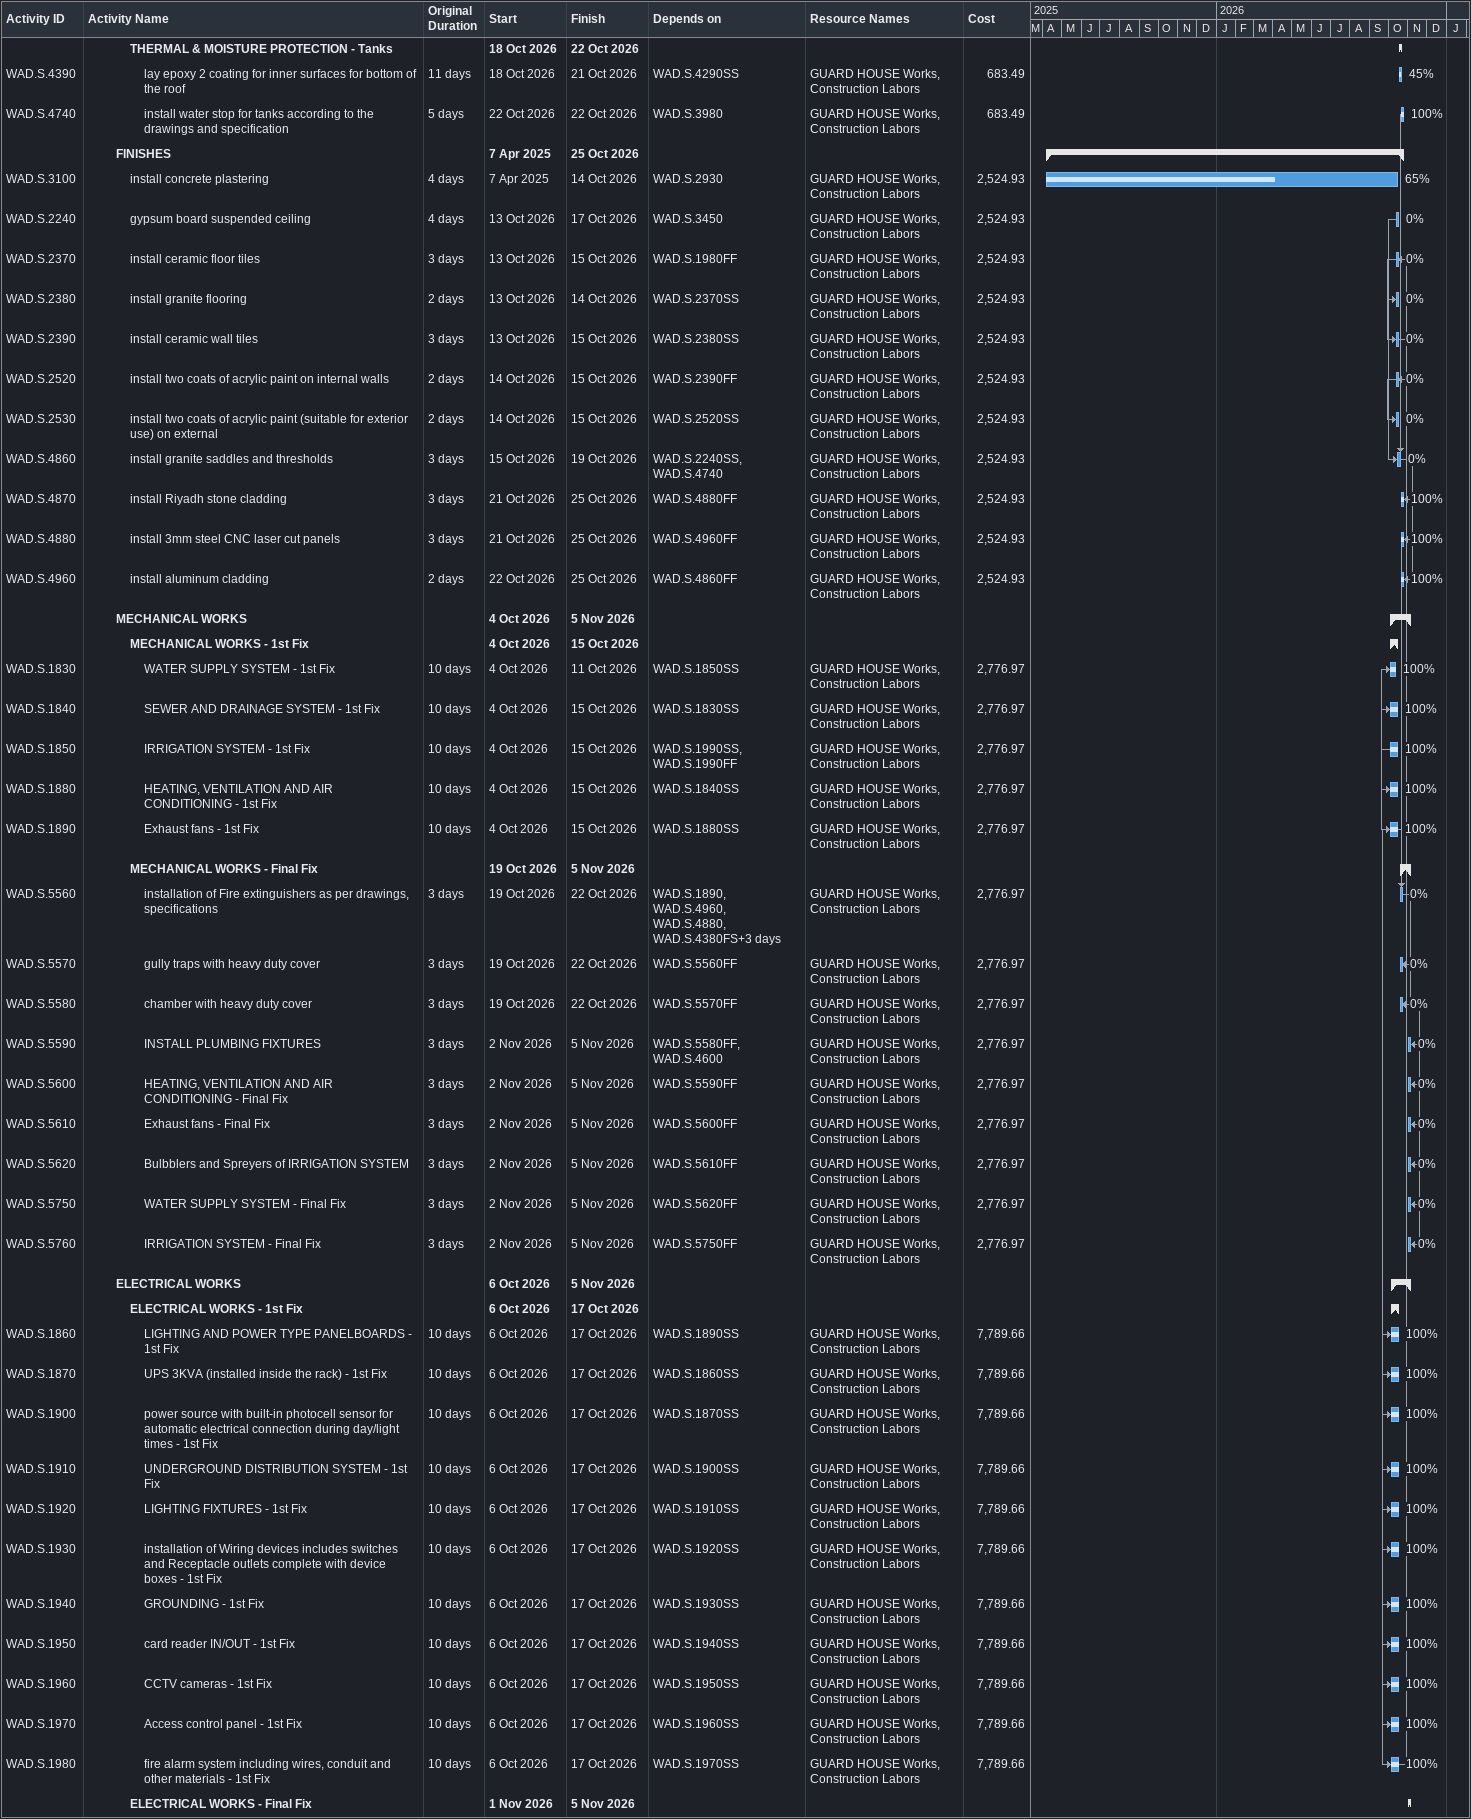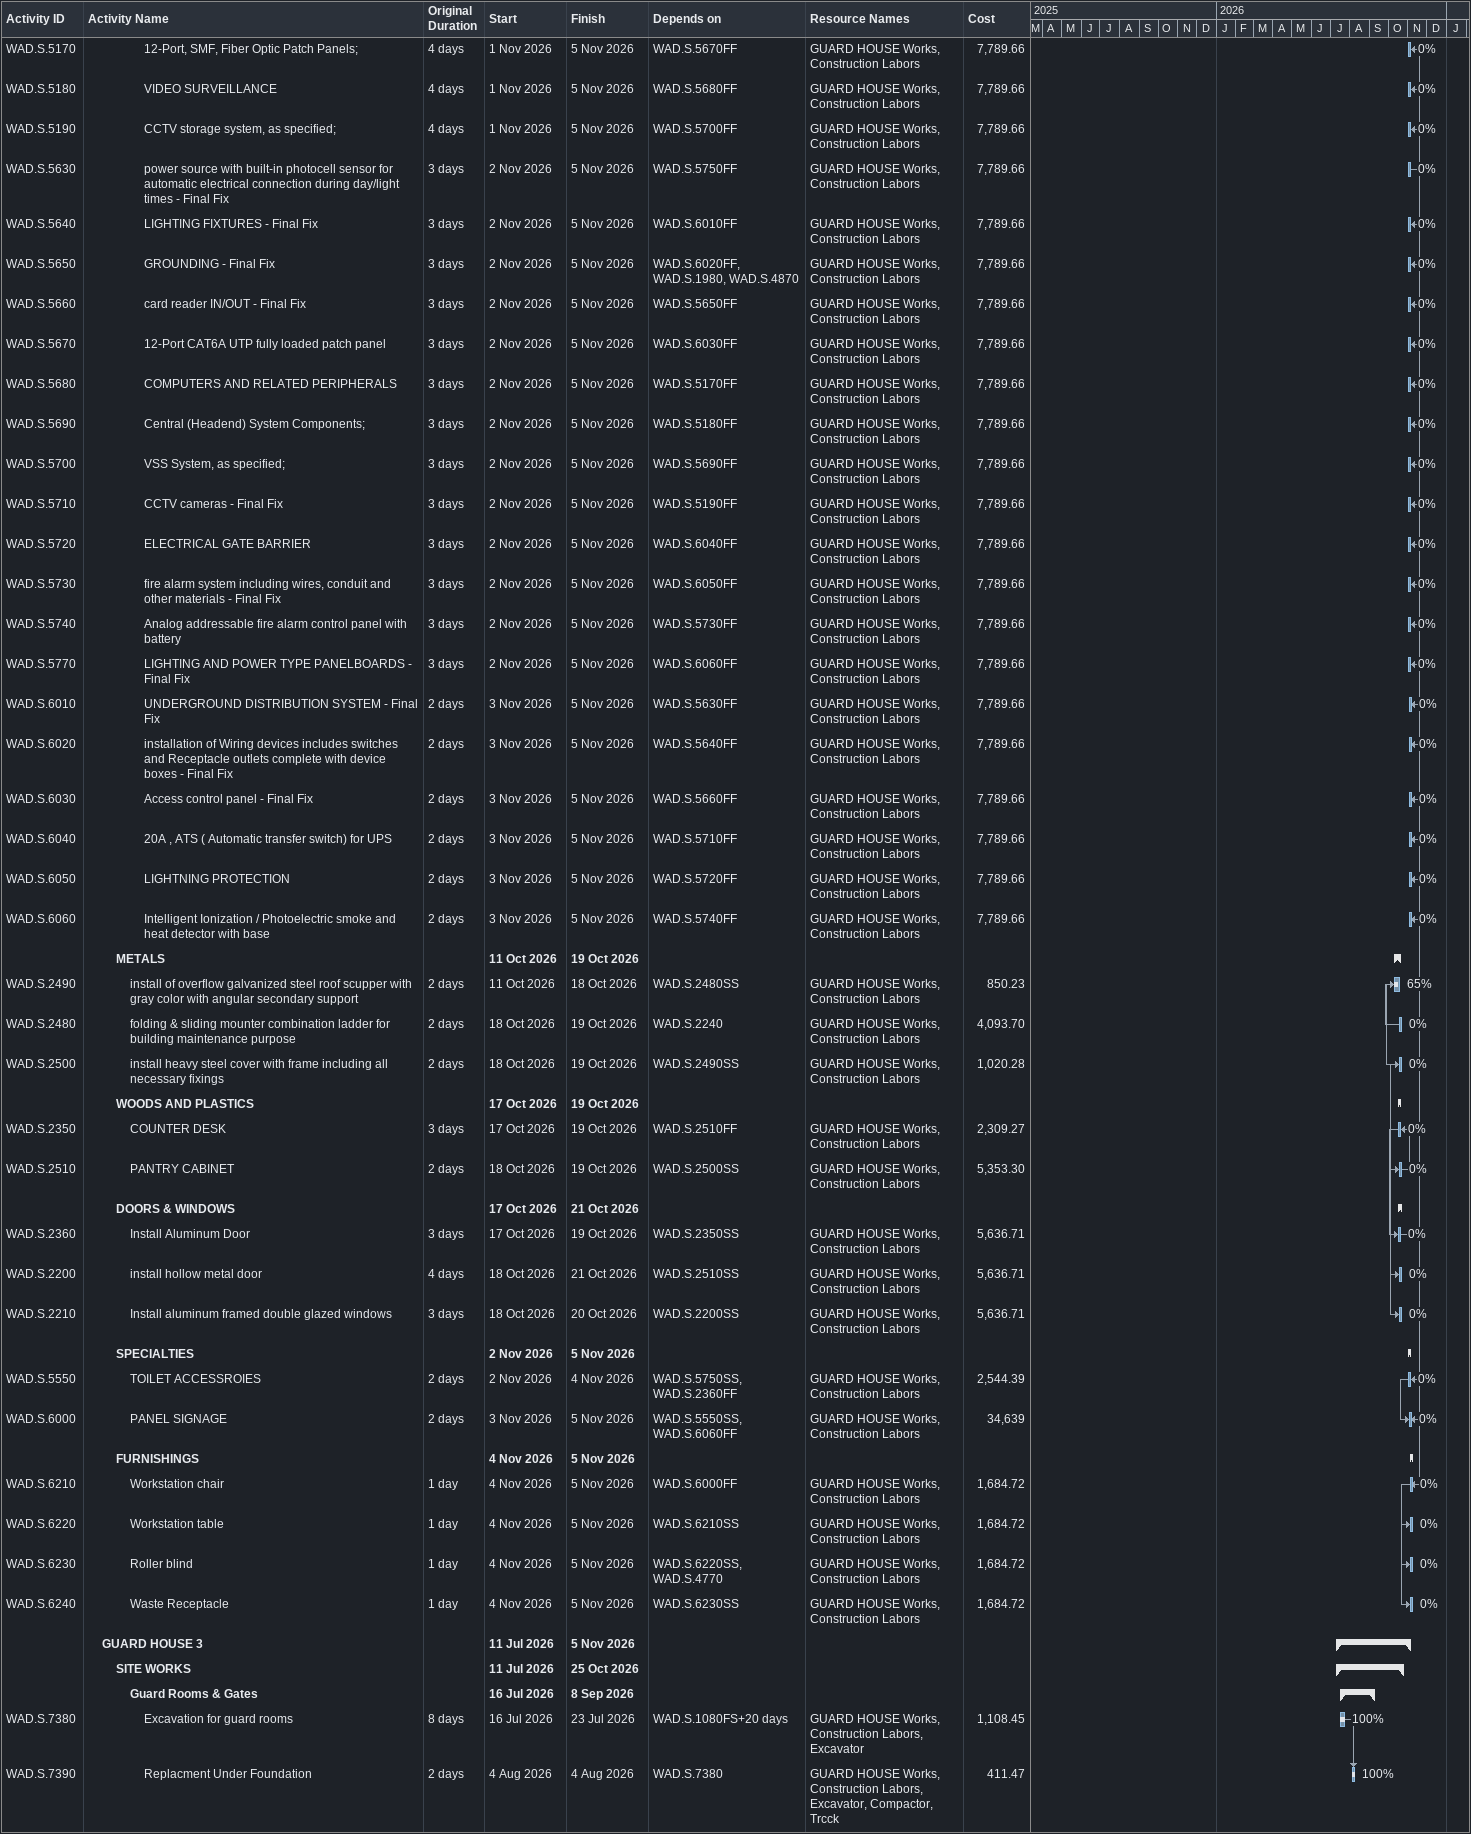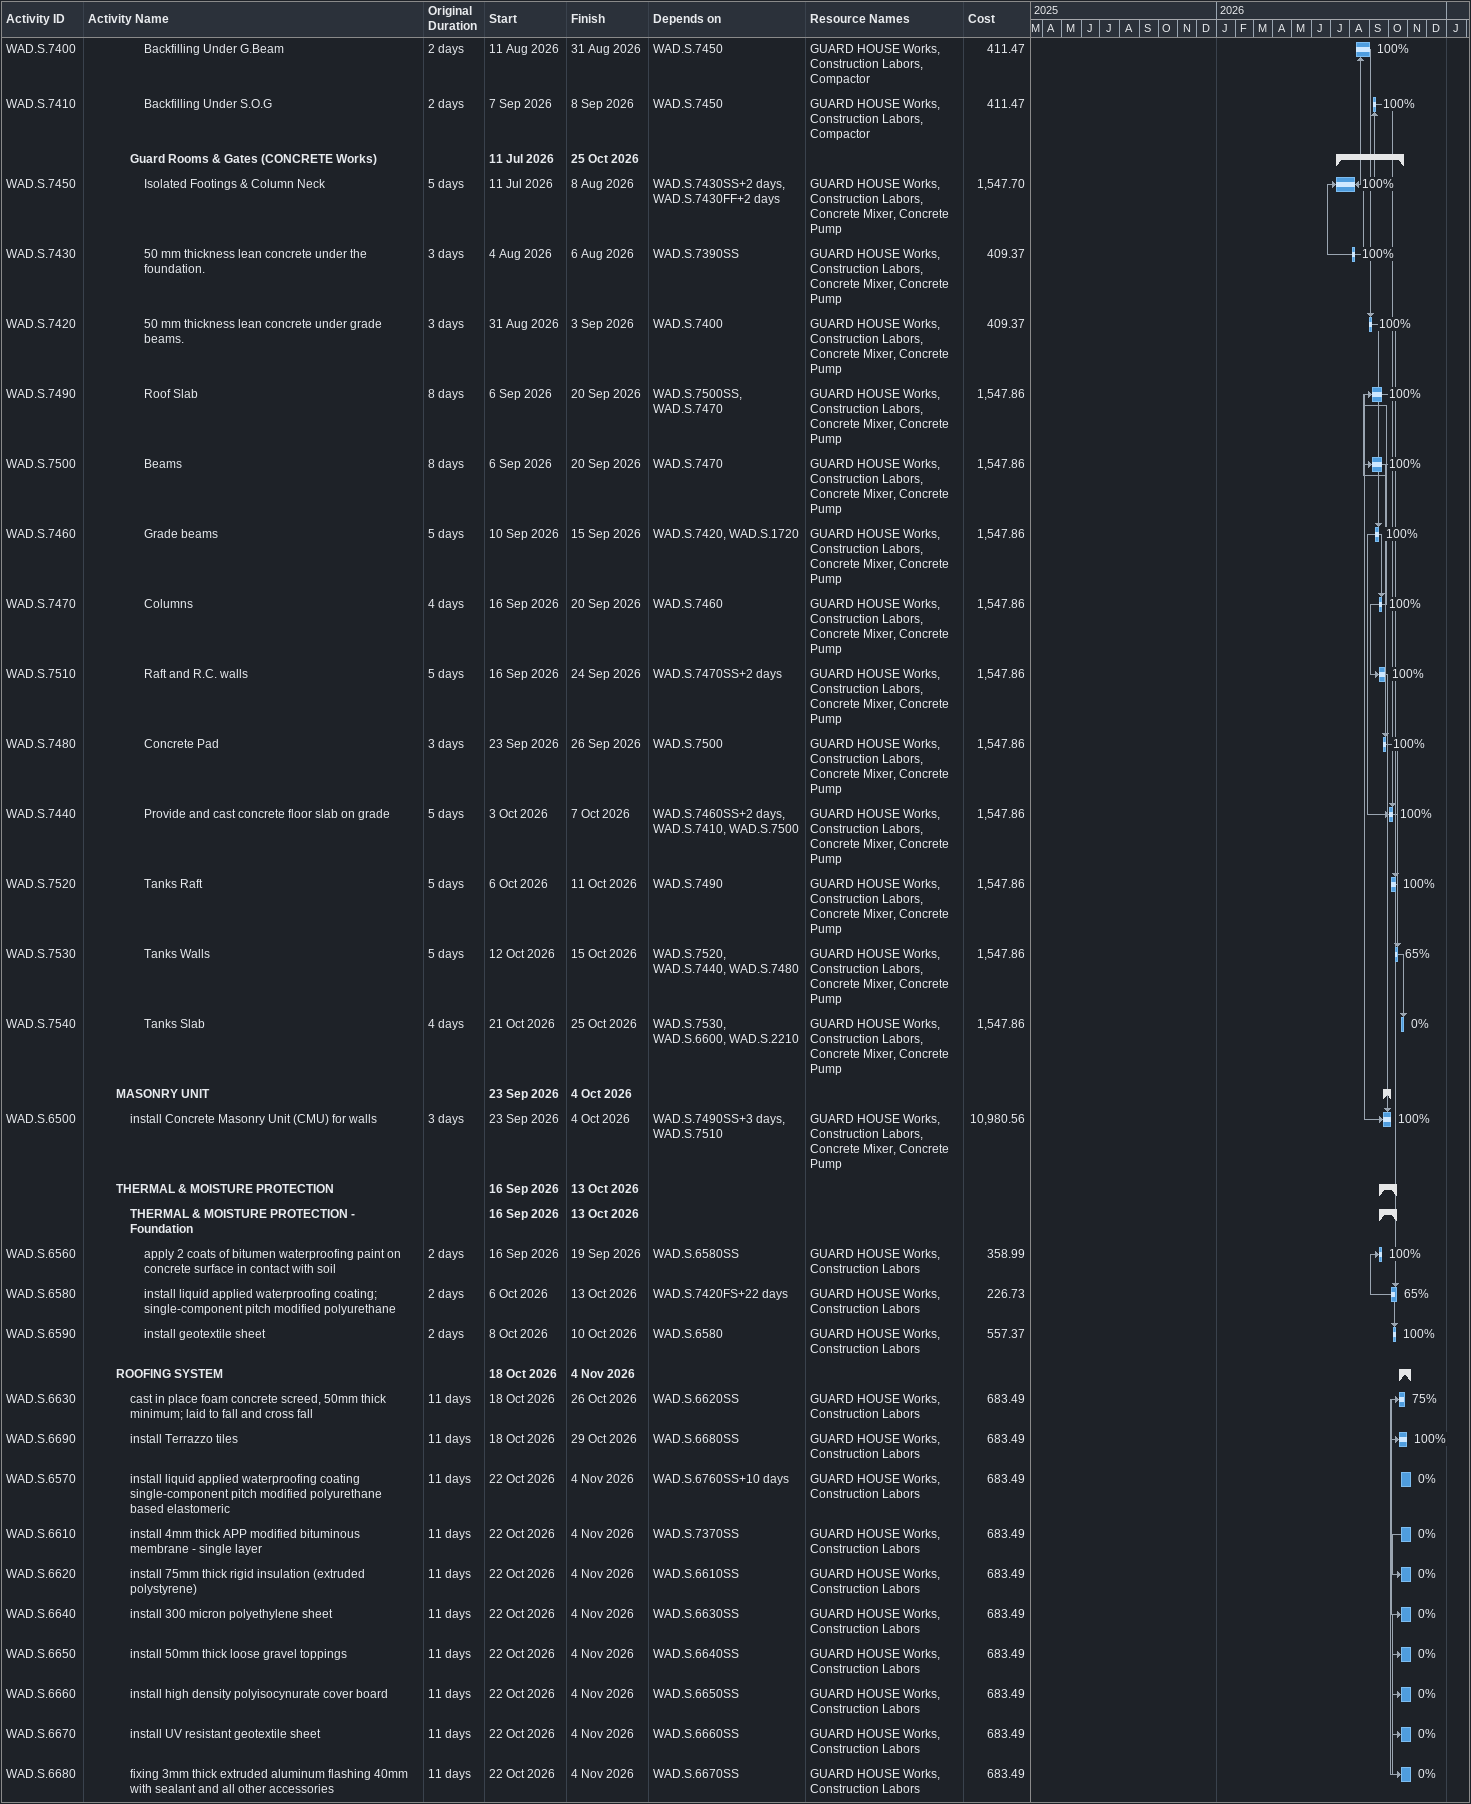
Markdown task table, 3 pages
| ID | Level | Task | Original duration | Start | Finish | Predecessors | Resources | % complete | Cost |
|---|---|---|---|---|---|---|---|---|---|
|  | 4 | **THERMAL & MOISTURE PROTECTION - Tanks** |  | 2026-10-18 | 2026-10-22 |  |  |  |  |
| WAD.S.4390 | 5 | lay epoxy 2 coating for inner surfaces for bottom of the roof | 11d | 2026-10-18 | 2026-10-21 | WAD.S.4290SS | GUARD HOUSE Works, Construction Labors | 45 | 683.49 |
| WAD.S.4740 | 5 | install water stop for tanks according to the drawings and specification | 5d | 2026-10-22 | 2026-10-22 | WAD.S.3980 | GUARD HOUSE Works, Construction Labors | 100 | 683.49 |
|  | 3 | **FINISHES** |  | 2025-04-07 | 2026-10-25 |  |  |  |  |
| WAD.S.3100 | 4 | install concrete plastering | 4d | 2025-04-07 | 2026-10-14 | WAD.S.2930 | GUARD HOUSE Works, Construction Labors | 65 | 2524.93 |
| WAD.S.2240 | 4 | gypsum board suspended ceiling | 4d | 2026-10-13 | 2026-10-17 | WAD.S.3450 | GUARD HOUSE Works, Construction Labors | 0 | 2524.93 |
| WAD.S.2370 | 4 | install ceramic floor tiles | 3d | 2026-10-13 | 2026-10-15 | WAD.S.1980FF | GUARD HOUSE Works, Construction Labors | 0 | 2524.93 |
| WAD.S.2380 | 4 | install granite flooring | 2d | 2026-10-13 | 2026-10-14 | WAD.S.2370SS | GUARD HOUSE Works, Construction Labors | 0 | 2524.93 |
| WAD.S.2390 | 4 | install ceramic wall tiles | 3d | 2026-10-13 | 2026-10-15 | WAD.S.2380SS | GUARD HOUSE Works, Construction Labors | 0 | 2524.93 |
| WAD.S.2520 | 4 | install two coats of acrylic paint on internal walls | 2d | 2026-10-14 | 2026-10-15 | WAD.S.2390FF | GUARD HOUSE Works, Construction Labors | 0 | 2524.93 |
| WAD.S.2530 | 4 | install two coats of acrylic paint (suitable for exterior use) on external | 2d | 2026-10-14 | 2026-10-15 | WAD.S.2520SS | GUARD HOUSE Works, Construction Labors | 0 | 2524.93 |
| WAD.S.4860 | 4 | install granite saddles and thresholds | 3d | 2026-10-15 | 2026-10-19 | WAD.S.2240SS, WAD.S.4740 | GUARD HOUSE Works, Construction Labors | 0 | 2524.93 |
| WAD.S.4870 | 4 | install Riyadh stone cladding | 3d | 2026-10-21 | 2026-10-25 | WAD.S.4880FF | GUARD HOUSE Works, Construction Labors | 100 | 2524.93 |
| WAD.S.4880 | 4 | install 3mm steel CNC laser cut panels | 3d | 2026-10-21 | 2026-10-25 | WAD.S.4960FF | GUARD HOUSE Works, Construction Labors | 100 | 2524.93 |
| WAD.S.4960 | 4 | install aluminum cladding | 2d | 2026-10-22 | 2026-10-25 | WAD.S.4860FF | GUARD HOUSE Works, Construction Labors | 100 | 2524.93 |
|  | 3 | **MECHANICAL WORKS** |  | 2026-10-04 | 2026-11-05 |  |  |  |  |
|  | 4 | **MECHANICAL WORKS - 1st Fix** |  | 2026-10-04 | 2026-10-15 |  |  |  |  |
| WAD.S.1830 | 5 | WATER SUPPLY SYSTEM - 1st Fix | 10d | 2026-10-04 | 2026-10-11 | WAD.S.1850SS | GUARD HOUSE Works, Construction Labors | 100 | 2776.97 |
| WAD.S.1840 | 5 | SEWER AND DRAINAGE SYSTEM - 1st Fix | 10d | 2026-10-04 | 2026-10-15 | WAD.S.1830SS | GUARD HOUSE Works, Construction Labors | 100 | 2776.97 |
| WAD.S.1850 | 5 | IRRIGATION SYSTEM - 1st Fix | 10d | 2026-10-04 | 2026-10-15 | WAD.S.1990SS, WAD.S.1990FF | GUARD HOUSE Works, Construction Labors | 100 | 2776.97 |
| WAD.S.1880 | 5 | HEATING, VENTILATION AND AIR CONDITIONING - 1st Fix | 10d | 2026-10-04 | 2026-10-15 | WAD.S.1840SS | GUARD HOUSE Works, Construction Labors | 100 | 2776.97 |
| WAD.S.1890 | 5 | Exhaust fans - 1st Fix | 10d | 2026-10-04 | 2026-10-15 | WAD.S.1880SS | GUARD HOUSE Works, Construction Labors | 100 | 2776.97 |
|  | 4 | **MECHANICAL WORKS - Final Fix** |  | 2026-10-19 | 2026-11-05 |  |  |  |  |
| WAD.S.5560 | 5 | installation of Fire extinguishers as per drawings, specifications | 3d | 2026-10-19 | 2026-10-22 | WAD.S.1890, WAD.S.4960, WAD.S.4880, WAD.S.4380FS+3d | GUARD HOUSE Works, Construction Labors | 0 | 2776.97 |
| WAD.S.5570 | 5 | gully traps with heavy duty cover | 3d | 2026-10-19 | 2026-10-22 | WAD.S.5560FF | GUARD HOUSE Works, Construction Labors | 0 | 2776.97 |
| WAD.S.5580 | 5 | chamber with heavy duty cover | 3d | 2026-10-19 | 2026-10-22 | WAD.S.5570FF | GUARD HOUSE Works, Construction Labors | 0 | 2776.97 |
| WAD.S.5590 | 5 | INSTALL PLUMBING FIXTURES | 3d | 2026-11-02 | 2026-11-05 | WAD.S.5580FF, WAD.S.4600 | GUARD HOUSE Works, Construction Labors | 0 | 2776.97 |
| WAD.S.5600 | 5 | HEATING, VENTILATION AND AIR CONDITIONING - Final Fix | 3d | 2026-11-02 | 2026-11-05 | WAD.S.5590FF | GUARD HOUSE Works, Construction Labors | 0 | 2776.97 |
| WAD.S.5610 | 5 | Exhaust fans - Final Fix | 3d | 2026-11-02 | 2026-11-05 | WAD.S.5600FF | GUARD HOUSE Works, Construction Labors | 0 | 2776.97 |
| WAD.S.5620 | 5 | Bulbblers and Spreyers of IRRIGATION SYSTEM | 3d | 2026-11-02 | 2026-11-05 | WAD.S.5610FF | GUARD HOUSE Works, Construction Labors | 0 | 2776.97 |
| WAD.S.5750 | 5 | WATER SUPPLY SYSTEM - Final Fix | 3d | 2026-11-02 | 2026-11-05 | WAD.S.5620FF | GUARD HOUSE Works, Construction Labors | 0 | 2776.97 |
| WAD.S.5760 | 5 | IRRIGATION SYSTEM - Final Fix | 3d | 2026-11-02 | 2026-11-05 | WAD.S.5750FF | GUARD HOUSE Works, Construction Labors | 0 | 2776.97 |
|  | 3 | **ELECTRICAL WORKS** |  | 2026-10-06 | 2026-11-05 |  |  |  |  |
|  | 4 | **ELECTRICAL WORKS - 1st Fix** |  | 2026-10-06 | 2026-10-17 |  |  |  |  |
| WAD.S.1860 | 5 | LIGHTING AND POWER TYPE PANELBOARDS - 1st Fix | 10d | 2026-10-06 | 2026-10-17 | WAD.S.1890SS | GUARD HOUSE Works, Construction Labors | 100 | 7789.66 |
| WAD.S.1870 | 5 | UPS 3KVA (installed inside the rack) - 1st Fix | 10d | 2026-10-06 | 2026-10-17 | WAD.S.1860SS | GUARD HOUSE Works, Construction Labors | 100 | 7789.66 |
| WAD.S.1900 | 5 | power source with built-in photocell sensor for automatic electrical connection during day/light times - 1st Fix | 10d | 2026-10-06 | 2026-10-17 | WAD.S.1870SS | GUARD HOUSE Works, Construction Labors | 100 | 7789.66 |
| WAD.S.1910 | 5 | UNDERGROUND DISTRIBUTION SYSTEM - 1st Fix | 10d | 2026-10-06 | 2026-10-17 | WAD.S.1900SS | GUARD HOUSE Works, Construction Labors | 100 | 7789.66 |
| WAD.S.1920 | 5 | LIGHTING FIXTURES - 1st Fix | 10d | 2026-10-06 | 2026-10-17 | WAD.S.1910SS | GUARD HOUSE Works, Construction Labors | 100 | 7789.66 |
| WAD.S.1930 | 5 | installation of Wiring devices includes switches and Receptacle outlets complete with device boxes - 1st Fix | 10d | 2026-10-06 | 2026-10-17 | WAD.S.1920SS | GUARD HOUSE Works, Construction Labors | 100 | 7789.66 |
| WAD.S.1940 | 5 | GROUNDING - 1st Fix | 10d | 2026-10-06 | 2026-10-17 | WAD.S.1930SS | GUARD HOUSE Works, Construction Labors | 100 | 7789.66 |
| WAD.S.1950 | 5 | card reader IN/OUT - 1st Fix | 10d | 2026-10-06 | 2026-10-17 | WAD.S.1940SS | GUARD HOUSE Works, Construction Labors | 100 | 7789.66 |
| WAD.S.1960 | 5 | CCTV cameras - 1st Fix | 10d | 2026-10-06 | 2026-10-17 | WAD.S.1950SS | GUARD HOUSE Works, Construction Labors | 100 | 7789.66 |
| WAD.S.1970 | 5 | Access control panel - 1st Fix | 10d | 2026-10-06 | 2026-10-17 | WAD.S.1960SS | GUARD HOUSE Works, Construction Labors | 100 | 7789.66 |
| WAD.S.1980 | 5 | fire alarm system including wires, conduit and other materials - 1st Fix | 10d | 2026-10-06 | 2026-10-17 | WAD.S.1970SS | GUARD HOUSE Works, Construction Labors | 100 | 7789.66 |
|  | 4 | **ELECTRICAL WORKS - Final Fix** |  | 2026-11-01 | 2026-11-05 |  |  |  |  |
| WAD.S.5170 | 5 | 12-Port, SMF, Fiber Optic Patch Panels; | 4d | 2026-11-01 | 2026-11-05 | WAD.S.5670FF | GUARD HOUSE Works, Construction Labors | 0 | 7789.66 |
| WAD.S.5180 | 5 | VIDEO SURVEILLANCE | 4d | 2026-11-01 | 2026-11-05 | WAD.S.5680FF | GUARD HOUSE Works, Construction Labors | 0 | 7789.66 |
| WAD.S.5190 | 5 | CCTV storage system, as specified; | 4d | 2026-11-01 | 2026-11-05 | WAD.S.5700FF | GUARD HOUSE Works, Construction Labors | 0 | 7789.66 |
| WAD.S.5630 | 5 | power source with built-in photocell sensor for automatic electrical connection during day/light times - Final Fix | 3d | 2026-11-02 | 2026-11-05 | WAD.S.5750FF | GUARD HOUSE Works, Construction Labors | 0 | 7789.66 |
| WAD.S.5640 | 5 | LIGHTING FIXTURES - Final Fix | 3d | 2026-11-02 | 2026-11-05 | WAD.S.6010FF | GUARD HOUSE Works, Construction Labors | 0 | 7789.66 |
| WAD.S.5650 | 5 | GROUNDING - Final Fix | 3d | 2026-11-02 | 2026-11-05 | WAD.S.6020FF, WAD.S.1980, WAD.S.4870 | GUARD HOUSE Works, Construction Labors | 0 | 7789.66 |
| WAD.S.5660 | 5 | card reader IN/OUT - Final Fix | 3d | 2026-11-02 | 2026-11-05 | WAD.S.5650FF | GUARD HOUSE Works, Construction Labors | 0 | 7789.66 |
| WAD.S.5670 | 5 | 12-Port CAT6A UTP fully loaded patch panel | 3d | 2026-11-02 | 2026-11-05 | WAD.S.6030FF | GUARD HOUSE Works, Construction Labors | 0 | 7789.66 |
| WAD.S.5680 | 5 | COMPUTERS AND RELATED PERIPHERALS | 3d | 2026-11-02 | 2026-11-05 | WAD.S.5170FF | GUARD HOUSE Works, Construction Labors | 0 | 7789.66 |
| WAD.S.5690 | 5 | Central (Headend) System Components; | 3d | 2026-11-02 | 2026-11-05 | WAD.S.5180FF | GUARD HOUSE Works, Construction Labors | 0 | 7789.66 |
| WAD.S.5700 | 5 | VSS System, as specified; | 3d | 2026-11-02 | 2026-11-05 | WAD.S.5690FF | GUARD HOUSE Works, Construction Labors | 0 | 7789.66 |
| WAD.S.5710 | 5 | CCTV cameras - Final Fix | 3d | 2026-11-02 | 2026-11-05 | WAD.S.5190FF | GUARD HOUSE Works, Construction Labors | 0 | 7789.66 |
| WAD.S.5720 | 5 | ELECTRICAL GATE BARRIER | 3d | 2026-11-02 | 2026-11-05 | WAD.S.6040FF | GUARD HOUSE Works, Construction Labors | 0 | 7789.66 |
| WAD.S.5730 | 5 | fire alarm system including wires, conduit and other materials - Final Fix | 3d | 2026-11-02 | 2026-11-05 | WAD.S.6050FF | GUARD HOUSE Works, Construction Labors | 0 | 7789.66 |
| WAD.S.5740 | 5 | Analog addressable fire alarm control panel with battery | 3d | 2026-11-02 | 2026-11-05 | WAD.S.5730FF | GUARD HOUSE Works, Construction Labors | 0 | 7789.66 |
| WAD.S.5770 | 5 | LIGHTING AND POWER TYPE PANELBOARDS - Final Fix | 3d | 2026-11-02 | 2026-11-05 | WAD.S.6060FF | GUARD HOUSE Works, Construction Labors | 0 | 7789.66 |
| WAD.S.6010 | 5 | UNDERGROUND DISTRIBUTION SYSTEM - Final Fix | 2d | 2026-11-03 | 2026-11-05 | WAD.S.5630FF | GUARD HOUSE Works, Construction Labors | 0 | 7789.66 |
| WAD.S.6020 | 5 | installation of Wiring devices includes switches and Receptacle outlets complete with device boxes - Final Fix | 2d | 2026-11-03 | 2026-11-05 | WAD.S.5640FF | GUARD HOUSE Works, Construction Labors | 0 | 7789.66 |
| WAD.S.6030 | 5 | Access control panel - Final Fix | 2d | 2026-11-03 | 2026-11-05 | WAD.S.5660FF | GUARD HOUSE Works, Construction Labors | 0 | 7789.66 |
| WAD.S.6040 | 5 | 20A , ATS ( Automatic transfer switch) for UPS | 2d | 2026-11-03 | 2026-11-05 | WAD.S.5710FF | GUARD HOUSE Works, Construction Labors | 0 | 7789.66 |
| WAD.S.6050 | 5 | LIGHTNING PROTECTION | 2d | 2026-11-03 | 2026-11-05 | WAD.S.5720FF | GUARD HOUSE Works, Construction Labors | 0 | 7789.66 |
| WAD.S.6060 | 5 | Intelligent Ionization / Photoelectric smoke and heat detector with base | 2d | 2026-11-03 | 2026-11-05 | WAD.S.5740FF | GUARD HOUSE Works, Construction Labors | 0 | 7789.66 |
|  | 3 | **METALS** |  | 2026-10-11 | 2026-10-19 |  |  |  |  |
| WAD.S.2490 | 4 | install of overflow galvanized steel roof scupper with gray color with angular secondary support | 2d | 2026-10-11 | 2026-10-18 | WAD.S.2480SS | GUARD HOUSE Works, Construction Labors | 65 | 850.23 |
| WAD.S.2480 | 4 | folding & sliding mounter combination ladder for building maintenance purpose | 2d | 2026-10-18 | 2026-10-19 | WAD.S.2240 | GUARD HOUSE Works, Construction Labors | 0 | 4093.70 |
| WAD.S.2500 | 4 | install heavy steel cover with frame including all necessary fixings | 2d | 2026-10-18 | 2026-10-19 | WAD.S.2490SS | GUARD HOUSE Works, Construction Labors | 0 | 1020.28 |
|  | 3 | **WOODS AND PLASTICS** |  | 2026-10-17 | 2026-10-19 |  |  |  |  |
| WAD.S.2350 | 4 | COUNTER DESK | 3d | 2026-10-17 | 2026-10-19 | WAD.S.2510FF | GUARD HOUSE Works, Construction Labors | 0 | 2309.27 |
| WAD.S.2510 | 4 | PANTRY CABINET | 2d | 2026-10-18 | 2026-10-19 | WAD.S.2500SS | GUARD HOUSE Works, Construction Labors | 0 | 5353.30 |
|  | 3 | **DOORS & WINDOWS** |  | 2026-10-17 | 2026-10-21 |  |  |  |  |
| WAD.S.2360 | 4 | Install Aluminum Door | 3d | 2026-10-17 | 2026-10-19 | WAD.S.2350SS | GUARD HOUSE Works, Construction Labors | 0 | 5636.71 |
| WAD.S.2200 | 4 | install hollow metal door | 4d | 2026-10-18 | 2026-10-21 | WAD.S.2510SS | GUARD HOUSE Works, Construction Labors | 0 | 5636.71 |
| WAD.S.2210 | 4 | Install aluminum framed double glazed windows | 3d | 2026-10-18 | 2026-10-20 | WAD.S.2200SS | GUARD HOUSE Works, Construction Labors | 0 | 5636.71 |
|  | 3 | **SPECIALTIES** |  | 2026-11-02 | 2026-11-05 |  |  |  |  |
| WAD.S.5550 | 4 | TOILET ACCESSROIES | 2d | 2026-11-02 | 2026-11-04 | WAD.S.5750SS, WAD.S.2360FF | GUARD HOUSE Works, Construction Labors | 0 | 2544.39 |
| WAD.S.6000 | 4 | PANEL SIGNAGE | 2d | 2026-11-03 | 2026-11-05 | WAD.S.5550SS, WAD.S.6060FF | GUARD HOUSE Works, Construction Labors | 0 | 34639 |
|  | 3 | **FURNISHINGS** |  | 2026-11-04 | 2026-11-05 |  |  |  |  |
| WAD.S.6210 | 4 | Workstation chair | 1d | 2026-11-04 | 2026-11-05 | WAD.S.6000FF | GUARD HOUSE Works, Construction Labors | 0 | 1684.72 |
| WAD.S.6220 | 4 | Workstation table | 1d | 2026-11-04 | 2026-11-05 | WAD.S.6210SS | GUARD HOUSE Works, Construction Labors | 0 | 1684.72 |
| WAD.S.6230 | 4 | Roller blind | 1d | 2026-11-04 | 2026-11-05 | WAD.S.6220SS, WAD.S.4770 | GUARD HOUSE Works, Construction Labors | 0 | 1684.72 |
| WAD.S.6240 | 4 | Waste Receptacle | 1d | 2026-11-04 | 2026-11-05 | WAD.S.6230SS | GUARD HOUSE Works, Construction Labors | 0 | 1684.72 |
|  | 2 | **GUARD HOUSE 3** |  | 2026-07-11 | 2026-11-05 |  |  |  |  |
|  | 3 | **SITE WORKS** |  | 2026-07-11 | 2026-10-25 |  |  |  |  |
|  | 4 | **Guard Rooms & Gates** |  | 2026-07-16 | 2026-09-08 |  |  |  |  |
| WAD.S.7380 | 5 | Excavation for guard rooms | 8d | 2026-07-16 | 2026-07-23 | WAD.S.1080FS+20d | GUARD HOUSE Works, Construction Labors, Excavator | 100 | 1108.45 |
| WAD.S.7390 | 5 | Replacment Under Foundation | 2d | 2026-08-04 | 2026-08-04 | WAD.S.7380 | GUARD HOUSE Works, Construction Labors, Excavator, Compactor, Trcck | 100 | 411.47 |
| WAD.S.7400 | 5 | Backfilling Under G.Beam | 2d | 2026-08-11 | 2026-08-31 | WAD.S.7450 | GUARD HOUSE Works, Construction Labors, Compactor | 100 | 411.47 |
| WAD.S.7410 | 5 | Backfilling Under S.O.G | 2d | 2026-09-07 | 2026-09-08 | WAD.S.7450 | GUARD HOUSE Works, Construction Labors, Compactor | 100 | 411.47 |
|  | 4 | **Guard Rooms & Gates (CONCRETE Works)** |  | 2026-07-11 | 2026-10-25 |  |  |  |  |
| WAD.S.7450 | 5 | Isolated Footings & Column Neck | 5d | 2026-07-11 | 2026-08-08 | WAD.S.7430SS+2d, WAD.S.7430FF+2d | GUARD HOUSE Works, Construction Labors, Concrete Mixer, Concrete Pump | 100 | 1547.70 |
| WAD.S.7430 | 5 | 50 mm thickness lean concrete under the foundation. | 3d | 2026-08-04 | 2026-08-06 | WAD.S.7390SS | GUARD HOUSE Works, Construction Labors, Concrete Mixer, Concrete Pump | 100 | 409.37 |
| WAD.S.7420 | 5 | 50 mm thickness lean concrete under grade beams. | 3d | 2026-08-31 | 2026-09-03 | WAD.S.7400 | GUARD HOUSE Works, Construction Labors, Concrete Mixer, Concrete Pump | 100 | 409.37 |
| WAD.S.7490 | 5 | Roof Slab | 8d | 2026-09-06 | 2026-09-20 | WAD.S.7500SS, WAD.S.7470 | GUARD HOUSE Works, Construction Labors, Concrete Mixer, Concrete Pump | 100 | 1547.86 |
| WAD.S.7500 | 5 | Beams | 8d | 2026-09-06 | 2026-09-20 | WAD.S.7470 | GUARD HOUSE Works, Construction Labors, Concrete Mixer, Concrete Pump | 100 | 1547.86 |
| WAD.S.7460 | 5 | Grade beams | 5d | 2026-09-10 | 2026-09-15 | WAD.S.7420, WAD.S.1720 | GUARD HOUSE Works, Construction Labors, Concrete Mixer, Concrete Pump | 100 | 1547.86 |
| WAD.S.7470 | 5 | Columns | 4d | 2026-09-16 | 2026-09-20 | WAD.S.7460 | GUARD HOUSE Works, Construction Labors, Concrete Mixer, Concrete Pump | 100 | 1547.86 |
| WAD.S.7510 | 5 | Raft and R.C. walls | 5d | 2026-09-16 | 2026-09-24 | WAD.S.7470SS+2d | GUARD HOUSE Works, Construction Labors, Concrete Mixer, Concrete Pump | 100 | 1547.86 |
| WAD.S.7480 | 5 | Concrete Pad | 3d | 2026-09-23 | 2026-09-26 | WAD.S.7500 | GUARD HOUSE Works, Construction Labors, Concrete Mixer, Concrete Pump | 100 | 1547.86 |
| WAD.S.7440 | 5 | Provide and cast concrete floor slab on grade | 5d | 2026-10-03 | 2026-10-07 | WAD.S.7460SS+2d, WAD.S.7410, WAD.S.7500 | GUARD HOUSE Works, Construction Labors, Concrete Mixer, Concrete Pump | 100 | 1547.86 |
| WAD.S.7520 | 5 | Tanks Raft | 5d | 2026-10-06 | 2026-10-11 | WAD.S.7490 | GUARD HOUSE Works, Construction Labors, Concrete Mixer, Concrete Pump | 100 | 1547.86 |
| WAD.S.7530 | 5 | Tanks Walls | 5d | 2026-10-12 | 2026-10-15 | WAD.S.7520, WAD.S.7440, WAD.S.7480 | GUARD HOUSE Works, Construction Labors, Concrete Mixer, Concrete Pump | 65 | 1547.86 |
| WAD.S.7540 | 5 | Tanks Slab | 4d | 2026-10-21 | 2026-10-25 | WAD.S.7530, WAD.S.6600, WAD.S.2210 | GUARD HOUSE Works, Construction Labors, Concrete Mixer, Concrete Pump | 0 | 1547.86 |
|  | 3 | **MASONRY UNIT** |  | 2026-09-23 | 2026-10-04 |  |  |  |  |
| WAD.S.6500 | 4 | install Concrete Masonry Unit (CMU) for walls | 3d | 2026-09-23 | 2026-10-04 | WAD.S.7490SS+3d, WAD.S.7510 | GUARD HOUSE Works, Construction Labors, Concrete Mixer, Concrete Pump | 100 | 10980.56 |
|  | 3 | **THERMAL & MOISTURE PROTECTION** |  | 2026-09-16 | 2026-10-13 |  |  |  |  |
|  | 4 | **THERMAL & MOISTURE PROTECTION - Foundation** |  | 2026-09-16 | 2026-10-13 |  |  |  |  |
| WAD.S.6560 | 5 | apply 2 coats of bitumen waterproofing paint on concrete surface in contact with soil | 2d | 2026-09-16 | 2026-09-19 | WAD.S.6580SS | GUARD HOUSE Works, Construction Labors | 100 | 358.99 |
| WAD.S.6580 | 5 | install liquid applied waterproofing coating; single-component pitch modified polyurethane | 2d | 2026-10-06 | 2026-10-13 | WAD.S.7420FS+22d | GUARD HOUSE Works, Construction Labors | 65 | 226.73 |
| WAD.S.6590 | 5 | install geotextile sheet | 2d | 2026-10-08 | 2026-10-10 | WAD.S.6580 | GUARD HOUSE Works, Construction Labors | 100 | 557.37 |
|  | 3 | **ROOFING SYSTEM** |  | 2026-10-18 | 2026-11-04 |  |  |  |  |
| WAD.S.6630 | 4 | cast in place foam concrete screed, 50mm thick minimum; laid to fall and cross fall | 11d | 2026-10-18 | 2026-10-26 | WAD.S.6620SS | GUARD HOUSE Works, Construction Labors | 75 | 683.49 |
| WAD.S.6690 | 4 | install Terrazzo tiles | 11d | 2026-10-18 | 2026-10-29 | WAD.S.6680SS | GUARD HOUSE Works, Construction Labors | 100 | 683.49 |
| WAD.S.6570 | 4 | install liquid applied waterproofing coating single-component pitch modified polyurethane based elastomeric | 11d | 2026-10-22 | 2026-11-04 | WAD.S.6760SS+10d | GUARD HOUSE Works, Construction Labors | 0 | 683.49 |
| WAD.S.6610 | 4 | install 4mm thick APP modified bituminous membrane - single layer | 11d | 2026-10-22 | 2026-11-04 | WAD.S.7370SS | GUARD HOUSE Works, Construction Labors | 0 | 683.49 |
| WAD.S.6620 | 4 | install 75mm thick rigid insulation (extruded polystyrene) | 11d | 2026-10-22 | 2026-11-04 | WAD.S.6610SS | GUARD HOUSE Works, Construction Labors | 0 | 683.49 |
| WAD.S.6640 | 4 | install 300 micron polyethylene sheet | 11d | 2026-10-22 | 2026-11-04 | WAD.S.6630SS | GUARD HOUSE Works, Construction Labors | 0 | 683.49 |
| WAD.S.6650 | 4 | install 50mm thick loose gravel toppings | 11d | 2026-10-22 | 2026-11-04 | WAD.S.6640SS | GUARD HOUSE Works, Construction Labors | 0 | 683.49 |
| WAD.S.6660 | 4 | install high density polyisocynurate cover board | 11d | 2026-10-22 | 2026-11-04 | WAD.S.6650SS | GUARD HOUSE Works, Construction Labors | 0 | 683.49 |
| WAD.S.6670 | 4 | install UV resistant geotextile sheet | 11d | 2026-10-22 | 2026-11-04 | WAD.S.6660SS | GUARD HOUSE Works, Construction Labors | 0 | 683.49 |
| WAD.S.6680 | 4 | fixing 3mm thick extruded aluminum flashing 40mm with sealant and all other accessories | 11d | 2026-10-22 | 2026-11-04 | WAD.S.6670SS | GUARD HOUSE Works, Construction Labors | 0 | 683.49 |
